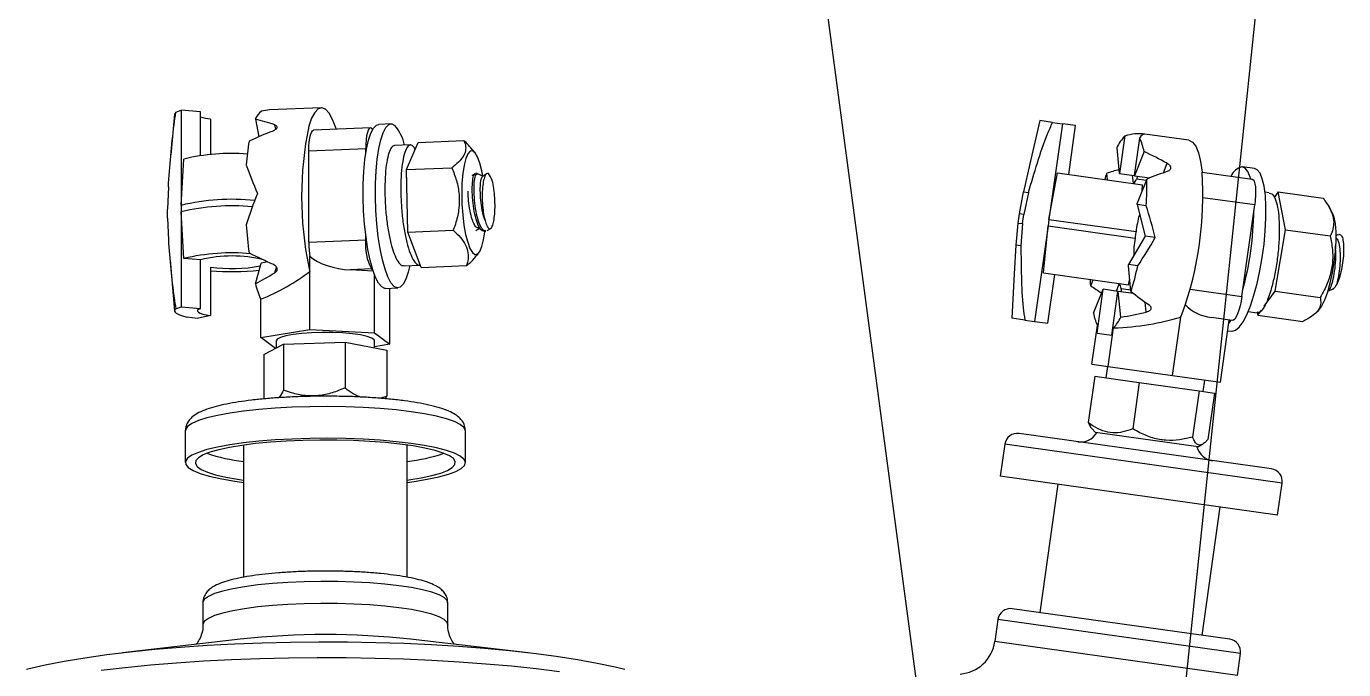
# Model space of a CAD drawing. Header units: millimetres. Extents: x 0 to 6631, y 0 to 4689.
# Drawn here: x 1333.3 to 1541.9, y 3844.4 to 3946.2 of the extents above; entities that cross this region are included whole.
import ezdxf

# ---------------------------------------------------------------- set-up
doc = ezdxf.new("R2010")
doc.units = ezdxf.units.MM
doc.header["$LTSCALE"] = 13
doc.layers.add('几何体', color=7, linetype='Continuous')
doc.layers.add('注释', color=2, linetype='Continuous')
doc.styles.get("Standard").update_dxf_attribs({"font": 'gbenor.shx', "bigfont": 'gbcbig.shx'})
doc.dimstyles.new('SLDDIMSTYLE2', dxfattribs={"dimtxt": 0.18, "dimasz": 40.8, "dimexe": 0, "dimexo": 0.0625, "dimgap": 0, "dimtad": 0, "dimtih": 1, "dimtoh": 1, "dimdec": 0, "dimrnd": 1e-09, "dimzin": 0, "dimdsep": 46, "dimtxsty": 'Standard', "dimsah": 1, "dimcen": 0.09, "dimadec": 0, "dimazin": 0, "dimtfac": 40.8, "dimtdec": 0, "dimtofl": 0, "dimtmove": 0, "dimatfit": 3, "dimfxl": 1, "dimfrac": 2, "dimtolj": 1, "dimtzin": 0, "dimarcsym": 0})

msp = doc.modelspace()

# ---------------------------------------------------------------- linework, layer by layer
at = {"layer": '几何体'}
for p, q in [((1379.99, 3933.34), (1371.78, 3933)), ((1356.79, 3932.33), (1356.21, 3925.87)), ((1356.97, 3932.63), (1357.8, 3932.94)), ((1357.8, 3932.94), (1357.8, 3917.9)), ((1360.9, 3932.7), (1357.8, 3932.94)), ((1360.9, 3925.8), (1360.9, 3932.7)), ((1362.46, 3931.56), (1362.46, 3925.95)), ((1369.57, 3931.54), (1370.12, 3928.75)), ((1493.75, 3931.32), (1492.16, 3924.48)), ((1495.78, 3931.03), (1493.75, 3931.32)), ((1372.79, 3929.94), (1372.65, 3930.66)), ((1387.79, 3930.16), (1378.79, 3929.79)), ((1387.95, 3930.1), (1388.16, 3929.95)), ((1391.05, 3930.8), (1389.11, 3930.72)), ((1497.34, 3930.81), (1495.21, 3915.68)), ((1495.78, 3931.03), (1497.34, 3930.81)), ((1499.42, 3930.52), (1497.34, 3930.81)), ((1498.33, 3922.79), (1499.42, 3930.52)), ((1517.36, 3928.2), (1510.4, 3929.18)), ((1394.1, 3927.46), (1391.57, 3927.35)), ((1393.49, 3923.55), (1395.36, 3927.87)), ((1395.36, 3927.87), (1402.55, 3928.17)), ((1404.35, 3926.21), (1403.69, 3927)), ((1505.93, 3927.01), (1506.33, 3922.93)), ((1507.22, 3928.88), (1506.38, 3922.93)), ((1509.54, 3928.55), (1508.7, 3922.6)), ((1357.8, 3917.9), (1358.26, 3925.23)), ((1387.03, 3926.84), (1378.03, 3926.47)), ((1378.03, 3912.06), (1378.03, 3926.47)), ((1387.03, 3925.94), (1387.03, 3926.84)), ((1510.26, 3926.4), (1508.75, 3922.59)), ((1393.49, 3923.55), (1400.68, 3923.84)), ((1393.71, 3913.65), (1393.49, 3923.55)), ((1404.68, 3922.93), (1404.4, 3922.92)), ((1492.19, 3924.47), (1491.17, 3920.02)), ((1495.21, 3915.68), (1496.56, 3923.04)), ((1496.56, 3923.04), (1510.02, 3921.15)), ((1504.31, 3922.96), (1504.41, 3921.94)), ((1506.38, 3922.93), (1506.33, 3922.93)), ((1506.38, 3922.93), (1508.7, 3922.6)), ((1513.32, 3923.05), (1513.92, 3924.55)), ((1519.44, 3923.17), (1527.36, 3922.06)), ((1527.75, 3923.71), (1525.83, 3923.98)), ((1355.79, 3920.81), (1355.66, 3917.29)), ((1393.52, 3922.21), (1393.47, 3922.23)), ((1508.57, 3921.39), (1508.45, 3922.64)), ((1508.52, 3921.36), (1508.57, 3921.39)), ((1508.75, 3922.59), (1508.7, 3922.6)), ((1508.75, 3922.59), (1511.18, 3922.25)), ((1510.6, 3921.83), (1509.07, 3922.04)), ((1510.7, 3922.06), (1509.18, 3918.25)), ((1509.95, 3920.17), (1510.02, 3921.15)), ((1490.55, 3916.55), (1491.17, 3920.02)), ((1491.17, 3920.02), (1491.94, 3919.92)), ((1491.94, 3919.92), (1491.21, 3916.46)), ((1527.77, 3917.97), (1519.59, 3919.11)), ((1530.09, 3919.88), (1529.4, 3919.98)), ((1531.49, 3920.04), (1530.85, 3919.16)), ((1532.63, 3914.04), (1531.49, 3920.04)), ((1531.49, 3920.04), (1538.59, 3919.04)), ((1355.66, 3915.84), (1355.66, 3917.29)), ((1357.8, 3917.9), (1357.8, 3916.87)), ((1358.26, 3909.47), (1357.8, 3916.87)), ((1357.8, 3916.87), (1357.8, 3901.82)), ((1490.35, 3915.1), (1490.55, 3916.55)), ((1491.21, 3916.46), (1490.55, 3916.55)), ((1509.15, 3918.04), (1509.18, 3918.25)), ((1509.15, 3918.04), (1510.41, 3913.02)), ((1510.6, 3917.84), (1509.15, 3918.04)), ((1525.73, 3903.48), (1527.77, 3917.97)), ((1540.03, 3916.75), (1539.56, 3917.6)), ((1355.66, 3915.84), (1355.79, 3912.42)), ((1489.99, 3911.59), (1490.35, 3915.1)), ((1490.35, 3915.1), (1491, 3915.01)), ((1491, 3915.01), (1490.76, 3911.48)), ((1491, 3915.01), (1491.21, 3916.46)), ((1495.07, 3914.65), (1492.94, 3899.52)), ((1494.33, 3907.2), (1495.07, 3914.65)), ((1495.21, 3915.68), (1495.07, 3914.65)), ((1495.07, 3914.65), (1508.84, 3912.71)), ((1495.21, 3915.68), (1508.99, 3913.75)), ((1378.03, 3912.06), (1387.03, 3912.44)), ((1387.03, 3912.44), (1387.03, 3913.33)), ((1393.71, 3913.65), (1400.9, 3913.95)), ((1395.8, 3908.08), (1393.71, 3913.65)), ((1405.75, 3913.81), (1406.03, 3913.83)), ((1510.41, 3913.02), (1507.82, 3908.54)), ((1512.03, 3912.79), (1510.41, 3913.02)), ((1531.02, 3904.29), (1532.63, 3914.04)), ((1532.63, 3914.04), (1539.74, 3913.05)), ((1540.99, 3913.26), (1540.6, 3913.08)), ((1541.27, 3913.3), (1540.98, 3913.17)), ((1404.67, 3910.01), (1405, 3910.49)), ((1489.74, 3907.03), (1489.99, 3911.59)), ((1490.76, 3911.48), (1489.99, 3911.59)), ((1356.06, 3909.23), (1356.79, 3901.16)), ((1360.9, 3909.26), (1358.26, 3909.47)), ((1360.9, 3901.58), (1360.9, 3909.26)), ((1369.57, 3905.47), (1370.49, 3908.72)), ((1371.55, 3908.97), (1370.49, 3908.72)), ((1378.17, 3907.43), (1378.17, 3909.83)), ((1393.1, 3908.33), (1395.63, 3908.43)), ((1395.8, 3908.08), (1403, 3908.37)), ((1507.79, 3908.33), (1507.82, 3908.54)), ((1508.19, 3904.25), (1507.79, 3908.33)), ((1509.27, 3908.33), (1507.82, 3908.54)), ((1362.46, 3908.12), (1362.46, 3900.44)), ((1372.65, 3907.21), (1372.9, 3908.1)), ((1378.17, 3898.23), (1378.17, 3907.43)), ((1387.95, 3907.82), (1384.63, 3907.68)), ((1388.22, 3907.5), (1384.63, 3907.68)), ((1387.95, 3907.82), (1388.16, 3907.67)), ((1388.41, 3897.7), (1388.41, 3906.96)), ((1489.71, 3907.03), (1489.35, 3900.02)), ((1494.33, 3907.2), (1507.79, 3905.31)), ((1495.02, 3899.23), (1496.11, 3906.95)), ((1501.81, 3905.15), (1502.19, 3906.1)), ((1507.79, 3905.31), (1507.99, 3906.27)), ((1390.18, 3904.74), (1392.13, 3904.82)), ((1390.88, 3895.9), (1390.88, 3904.77)), ((1502.24, 3900.8), (1503.76, 3904.61)), ((1502.83, 3897.67), (1503.81, 3904.61)), ((1503.76, 3904.61), (1503.81, 3904.61)), ((1506.12, 3904.28), (1503.81, 3904.61)), ((1505.15, 3897.35), (1506.12, 3904.28)), ((1505.87, 3904.32), (1506.33, 3905.48)), ((1506.12, 3904.28), (1506.17, 3904.27)), ((1506.58, 3900.19), (1506.17, 3904.27)), ((1508.61, 3903.93), (1506.17, 3904.27)), ((1506.33, 3905.48), (1506.3, 3905.52)), ((1506.64, 3904.71), (1508.17, 3904.5)), ((1517.55, 3904.63), (1525.73, 3903.48)), ((1529.29, 3901.91), (1531.02, 3904.29)), ((1531.02, 3904.29), (1538.13, 3903.29)), ((1370.41, 3896.96), (1370.41, 3903.03)), ((1510.6, 3900.97), (1510.45, 3902.57)), ((1356.97, 3901.51), (1357.8, 3901.82)), ((1357.8, 3901.82), (1360.9, 3901.58)), ((1360.33, 3899.98), (1358.76, 3900.2)), ((1362.46, 3900.44), (1360.33, 3899.98)), ((1491.38, 3899.74), (1489.35, 3900.02)), ((1514.76, 3890.95), (1516.06, 3900.2)), ((1524.21, 3899.65), (1520.93, 3900.12)), ((1526.75, 3901.09), (1528.17, 3900.89)), ((1528.19, 3900.97), (1528.27, 3900.53)), ((1528.27, 3900.53), (1528.83, 3901.3)), ((1528.27, 3900.53), (1535.38, 3899.53)), ((1537.46, 3900.88), (1537.85, 3901.27)), ((1370.41, 3896.96), (1378.17, 3898.23)), ((1378.17, 3898.23), (1388.41, 3897.7)), ((1491.38, 3899.74), (1492.94, 3899.52)), ((1492.94, 3899.52), (1495.02, 3899.23)), ((1502.01, 3892.74), (1502.87, 3898.85)), ((1504.58, 3892.38), (1505.44, 3898.49)), ((1522.35, 3889.88), (1523.74, 3899.72)), ((1523.5, 3898.05), (1524.13, 3897.96)), ((1523.66, 3899.19), (1523.99, 3899.69)), ((1372.76, 3895.24), (1370.41, 3896.96)), ((1370.93, 3894.27), (1374.03, 3895.91)), ((1372.87, 3896.43), (1372.87, 3895.3)), ((1374.03, 3895.91), (1383.76, 3896.26)), ((1374.03, 3895.91), (1374.03, 3888.63)), ((1383.76, 3896.26), (1383.76, 3888.98)), ((1383.76, 3896.26), (1390.37, 3894.98)), ((1388.41, 3897.7), (1390.88, 3895.9)), ((1388.43, 3895.35), (1388.43, 3896.43)), ((1390.88, 3895.9), (1388.43, 3895.5)), ((1502.83, 3897.67), (1505.15, 3897.35)), ((1370.93, 3894.27), (1370.93, 3887.25)), ((1390.37, 3894.98), (1390.37, 3887.69)), ((1502.01, 3892.74), (1504.58, 3892.38)), ((1504.48, 3892.39), (1504.22, 3890.58)), ((1504.58, 3892.38), (1514.76, 3890.95)), ((1502.46, 3890.83), (1501.43, 3883.51)), ((1502.46, 3890.83), (1509.5, 3889.84)), ((1509.5, 3889.84), (1508.47, 3882.52)), ((1509.5, 3889.84), (1518.97, 3888.51)), ((1514.76, 3890.95), (1522.35, 3889.88)), ((1519.63, 3888.42), (1519.89, 3890.23)), ((1390.12, 3887.27), (1390.37, 3887.69)), ((1518.97, 3888.51), (1517.94, 3881.19)), ((1518.97, 3888.51), (1521.39, 3888.17)), ((1521.39, 3888.17), (1520.36, 3880.85)), ((1358.48, 3882.18), (1358.48, 3877.16)), ((1402.82, 3877.16), (1402.82, 3882.18)), ((1530.42, 3876.16), (1490.47, 3881.77)), ((1501.99, 3882.56), (1502.57, 3881.93)), ((1518.83, 3879.64), (1502.57, 3881.93)), ((1367.68, 3879.94), (1367.68, 3859.02)), ((1393.62, 3859.02), (1393.62, 3879.94)), ((1488.21, 3880.07), (1487.5, 3875.03)), ((1532.12, 3873.9), (1488.21, 3880.07)), ((1518.83, 3879.64), (1519.56, 3880.09)), ((1531.41, 3868.86), (1487.5, 3875.03)), ((1496.62, 3873.75), (1493.76, 3853.42)), ((1531.41, 3868.86), (1532.12, 3873.9)), ((1519.44, 3849.81), (1522.3, 3870.14)), ((1361.27, 3854.98), (1361.27, 3851.5)), ((1400.03, 3851.5), (1400.03, 3854.98)), ((1523.82, 3849.19), (1489.38, 3854.03)), ((1487.13, 3852.33), (1486.64, 3848.83)), ((1525.52, 3846.94), (1487.13, 3852.33)), ((1367.18, 3849.21), (1348.55, 3847.03)), ((1412.75, 3847.03), (1394.12, 3849.21)), ((1525.03, 3843.44), (1486.64, 3848.83)), ((1525.03, 3843.44), (1525.52, 3846.94))]:
    msp.add_line(p, q, dxfattribs=at)
at = {"layer": '几何体', "flags": 128}
for points in [[(1382.41, 3929.94), (1382.33, 3930.17), (1381.79, 3931.51), (1381.23, 3932.5), (1380.65, 3933.11), (1380.07, 3933.34), (1379.5, 3933.18), (1378.97, 3932.62), (1378.47, 3931.69), (1378.03, 3930.41)], [(1356.97, 3932.63), (1356.83, 3932.45), (1356.79, 3932.33)], [(1378.03, 3926.47), (1378.04, 3927.22), (1378.1, 3927.93), (1378.18, 3928.54), (1378.3, 3929.06), (1378.44, 3929.44), (1378.6, 3929.69), (1378.77, 3929.79), (1378.79, 3929.79)], [(1390.18, 3904.74), (1390.07, 3904.74), (1389.58, 3904.98), (1389.08, 3905.56), (1388.6, 3906.48), (1388.15, 3907.7), (1387.74, 3909.2), (1387.38, 3910.93), (1387.09, 3912.84), (1386.86, 3914.89), (1386.71, 3917.01), (1386.64, 3919.16), (1386.65, 3921.26), (1386.75, 3923.27), (1386.92, 3925.13), (1387.16, 3926.79), (1387.48, 3928.19), (1387.85, 3929.32), (1388.27, 3930.13), (1388.73, 3930.59), (1389.11, 3930.72)], [(1387.95, 3930.1), (1387.77, 3930.16), (1387.6, 3930.06), (1387.44, 3929.82), (1387.3, 3929.43), (1387.18, 3928.92), (1387.1, 3928.3), (1387.04, 3927.6), (1387.03, 3926.84)], [(1394, 3908.36), (1393.76, 3907.34), (1393.39, 3906.22), (1392.96, 3905.41), (1392.5, 3904.94), (1392.02, 3904.82), (1391.52, 3905.06), (1391.03, 3905.64), (1390.55, 3906.56), (1390.1, 3907.78), (1389.69, 3909.28), (1389.33, 3911.01), (1389.03, 3912.92), (1388.81, 3914.97), (1388.66, 3917.09), (1388.59, 3919.24), (1388.6, 3921.34), (1388.69, 3923.35), (1388.86, 3925.21), (1389.11, 3926.87), (1389.42, 3928.28), (1389.8, 3929.4), (1390.22, 3930.21), (1390.68, 3930.67), (1391.17, 3930.79), (1391.66, 3930.56), (1391.66, 3930.56)], [(1517.36, 3928.2), (1517.94, 3927.92), (1518.45, 3927.26), (1518.87, 3926.23), (1519.21, 3924.85), (1519.44, 3923.17)], [(1405.58, 3922.56), (1405.42, 3923.36), (1405.1, 3924.6), (1404.74, 3925.56), (1404.35, 3926.21), (1403.96, 3926.51), (1403.57, 3926.46), (1403.2, 3926.05), (1402.88, 3925.3), (1402.61, 3924.25), (1402.41, 3922.93), (1402.28, 3921.42), (1402.24, 3919.78), (1402.28, 3918.06), (1402.4, 3916.37), (1402.59, 3914.75), (1402.86, 3913.29), (1403.18, 3912.06), (1403.54, 3911.09), (1403.93, 3910.45), (1404.33, 3910.14), (1404.72, 3910.2), (1405.08, 3910.61), (1405.4, 3911.36), (1405.67, 3912.41), (1405.87, 3913.72), (1405.88, 3913.82)], [(1524.13, 3897.96), (1524.21, 3897.96), (1524.75, 3898.11), (1525.33, 3898.61), (1525.93, 3899.44), (1526.52, 3900.58), (1527.1, 3902.01), (1527.65, 3903.67), (1528.15, 3905.53), (1528.6, 3907.54), (1528.96, 3909.63), (1529.25, 3911.76), (1529.45, 3913.86), (1529.55, 3915.88), (1529.55, 3917.76), (1529.46, 3919.45), (1529.26, 3920.91), (1528.98, 3922.1), (1528.62, 3922.97), (1528.18, 3923.52), (1527.75, 3923.71)], [(1527.14, 3922.09), (1527.06, 3922.37), (1526.7, 3923.24), (1526.26, 3923.79), (1525.76, 3923.99)], [(1527.36, 3922.06), (1527.54, 3921.96), (1527.69, 3921.71), (1527.8, 3921.32), (1527.88, 3920.81), (1527.91, 3920.19), (1527.91, 3919.49), (1527.86, 3918.74), (1527.77, 3917.97)], [(1540.03, 3916.75), (1540.3, 3916.03), (1540.5, 3914.99), (1540.6, 3913.7), (1540.61, 3912.2), (1540.51, 3910.57), (1540.32, 3908.88), (1540.04, 3907.19), (1539.69, 3905.59), (1539.28, 3904.14), (1538.83, 3902.91), (1538.35, 3901.94), (1537.87, 3901.29), (1537.85, 3901.27)], [(1371.19, 3909.14), (1371.38, 3908.97), (1371.39, 3908.93)], [(1501.81, 3905.15), (1501.8, 3905.64), (1501.8, 3906.15), (1501.8, 3906.15)], [(1525.73, 3903.48), (1525.61, 3902.71), (1525.45, 3901.97), (1525.26, 3901.3), (1525.06, 3900.72), (1524.84, 3900.25), (1524.62, 3899.9), (1524.41, 3899.7), (1524.21, 3899.65)], [(1356.97, 3901.51), (1356.83, 3901.33), (1356.79, 3901.16), (1356.86, 3900.99), (1357.03, 3900.82), (1357.32, 3900.65), (1357.7, 3900.49), (1358.19, 3900.34), (1358.76, 3900.2)], [(1360.9, 3901.58), (1360.59, 3901.43), (1360.43, 3901.28), (1360.42, 3901.12), (1360.56, 3900.96), (1360.84, 3900.82), (1361.26, 3900.68), (1361.8, 3900.55), (1362.46, 3900.44)], [(1388.43, 3896.43), (1388.37, 3896.59), (1387.99, 3896.88), (1387.27, 3897.14), (1386.23, 3897.37), (1384.94, 3897.56), (1383.44, 3897.69), (1381.81, 3897.76), (1380.13, 3897.78), (1378.48, 3897.73), (1376.92, 3897.61), (1375.54, 3897.45), (1374.4, 3897.23), (1373.55, 3896.98), (1373.03, 3896.7), (1372.87, 3896.43)], [(1402.82, 3882.18), (1402.82, 3882.24), (1402.59, 3882.73), (1402.01, 3883.21), (1401.08, 3883.68), (1399.81, 3884.12), (1398.22, 3884.53), (1396.35, 3884.9), (1394.22, 3885.23), (1391.87, 3885.5), (1389.33, 3885.73), (1386.65, 3885.89), (1383.87, 3885.99), (1381.04, 3886.03), (1378.2, 3886.01), (1375.41, 3885.92), (1372.7, 3885.78), (1370.11, 3885.57), (1367.71, 3885.31), (1365.51, 3885), (1363.56, 3884.64), (1361.9, 3884.24), (1360.54, 3883.81), (1359.51, 3883.35), (1358.83, 3882.87), (1358.51, 3882.38), (1358.48, 3882.18)], [(1393.62, 3874.04), (1394.72, 3874.19), (1396.79, 3874.53), (1398.6, 3874.91), (1400.12, 3875.32), (1401.31, 3875.77), (1402.17, 3876.24), (1402.67, 3876.73), (1402.82, 3877.22), (1402.59, 3877.71), (1402.01, 3878.19), (1401.08, 3878.66), (1399.81, 3879.1), (1398.22, 3879.51), (1396.35, 3879.88), (1394.22, 3880.21), (1391.87, 3880.48), (1389.33, 3880.71), (1386.65, 3880.87), (1383.87, 3880.97), (1381.04, 3881.01), (1378.2, 3880.99), (1375.41, 3880.9), (1372.7, 3880.76), (1370.11, 3880.55), (1367.71, 3880.29), (1365.51, 3879.98), (1363.56, 3879.62), (1361.9, 3879.22), (1360.54, 3878.79), (1359.51, 3878.33), (1358.83, 3877.85), (1358.51, 3877.36), (1358.55, 3876.86), (1358.95, 3876.37), (1359.71, 3875.9), (1360.81, 3875.44), (1362.24, 3875.02), (1363.97, 3874.63), (1365.98, 3874.28), (1367.68, 3874.04)], [(1393.62, 3874.39), (1393.88, 3874.43), (1395.83, 3874.75), (1397.51, 3875.11), (1398.91, 3875.51), (1400, 3875.94), (1400.75, 3876.39), (1401.16, 3876.85), (1401.22, 3877.32), (1400.92, 3877.79), (1400.28, 3878.24), (1399.31, 3878.68), (1398.01, 3879.09), (1396.42, 3879.46), (1394.56, 3879.8), (1392.46, 3880.09), (1390.15, 3880.34), (1387.69, 3880.52), (1385.1, 3880.65), (1382.44, 3880.73), (1379.75, 3880.74), (1377.07, 3880.69), (1374.46, 3880.57), (1371.95, 3880.4), (1369.59, 3880.18), (1367.41, 3879.9), (1365.47, 3879.58), (1363.78, 3879.21), (1362.38, 3878.82), (1361.3, 3878.39), (1360.55, 3877.94), (1360.14, 3877.48), (1360.08, 3877.01), (1360.37, 3876.54), (1361.01, 3876.09), (1361.99, 3875.65), (1363.28, 3875.24), (1364.88, 3874.87), (1366.74, 3874.53), (1367.68, 3874.39)], [(1400.03, 3854.98), (1399.92, 3855.34), (1399.46, 3855.79), (1398.65, 3856.23), (1397.51, 3856.64), (1396.05, 3857.03), (1394.3, 3857.37), (1392.3, 3857.67), (1390.08, 3857.92), (1387.69, 3858.12), (1385.17, 3858.25), (1382.56, 3858.33), (1379.91, 3858.34), (1377.28, 3858.3), (1374.71, 3858.19), (1372.26, 3858.02), (1369.96, 3857.79), (1367.85, 3857.51), (1365.99, 3857.18), (1364.4, 3856.82), (1363.11, 3856.42), (1362.15, 3855.99), (1361.54, 3855.54), (1361.27, 3855.08), (1361.27, 3854.98)], [(1400.03, 3851.5), (1399.92, 3851.86), (1399.46, 3852.31), (1398.65, 3852.75), (1397.51, 3853.16), (1396.05, 3853.55), (1394.3, 3853.89), (1392.3, 3854.19), (1390.08, 3854.44), (1387.69, 3854.64), (1385.17, 3854.78), (1382.56, 3854.85), (1379.91, 3854.87), (1377.28, 3854.82), (1374.71, 3854.71), (1372.26, 3854.54), (1369.96, 3854.31), (1367.85, 3854.03), (1365.99, 3853.71), (1364.4, 3853.34), (1363.11, 3852.94), (1362.15, 3852.51), (1361.54, 3852.06), (1361.27, 3851.61), (1361.27, 3851.5)], [(1428.04, 3844.4), (1426.55, 3844.76), (1423.7, 3845.37), (1420.58, 3845.93), (1417.21, 3846.46), (1413.62, 3846.93), (1409.82, 3847.36), (1405.85, 3847.73), (1401.72, 3848.04), (1397.45, 3848.3), (1393.09, 3848.5), (1388.65, 3848.64), (1384.16, 3848.72), (1379.64, 3848.73), (1375.14, 3848.69), (1370.67, 3848.58), (1366.26, 3848.42), (1361.93, 3848.19), (1357.73, 3847.91), (1353.66, 3847.57), (1349.76, 3847.17), (1346.05, 3846.73), (1342.56, 3846.23), (1339.3, 3845.69), (1336.29, 3845.1), (1333.56, 3844.48), (1333.31, 3844.42)], [(1417.74, 3844.03), (1414.03, 3844.5), (1410.13, 3844.92), (1406.06, 3845.28), (1401.84, 3845.59), (1397.49, 3845.85), (1393.04, 3846.04), (1388.52, 3846.17), (1383.96, 3846.25), (1379.37, 3846.26), (1374.8, 3846.22), (1370.25, 3846.11), (1365.77, 3845.94), (1361.38, 3845.71), (1357.1, 3845.43), (1352.95, 3845.09), (1348.97, 3844.69), (1345.18, 3844.24)]]:
    msp.add_lwpolyline(points, dxfattribs=at)
at = {"layer": '几何体'}
for centre, radius, start, end in [((1363.3, 3938.99), 7.47, 251.2209, 263.5013), ((1372.29, 3930.49), 2.92, 126.9644, 159.0887), ((1432.15, 3919.27), 55.26, 168.3672, 191.6328), ((1385.89, 3925.75), 7.5, 12.8196, 39.7755), ((1406.27, 3921.47), 38.26, 170.0661, 175.7812), ((1512.7, 3923.7), 7.54, 136.6303, 153.9486), ((1502.84, 3925.09), 7.54, 10.0514, 27.3697), ((1365.8, 3893.78), 32.34, 85.6024, 103.4933), ((1402.98, 3920.36), 4.34, 2.883, 36.3091), ((1544.17, 3910.49), 41.76, 162.6276, 164.004), ((1465.12, 3919.38), 54.45, 340.0083, 3.9917), ((1526.28, 3921.65), 2.39, 102.6039, 158.5047), ((1462.11, 3921.03), 48.6, 356.2328, 1.2104), ((1365.95, 3883.59), 35.26, 84.2885, 103.3631), ((1365.9, 3882.81), 35.01, 84.7913, 103.3853), ((1478.55, 3917.5), 49.09, 344.5056, 359.4944), ((1430.67, 3919.15), 62.71, 183.946, 188.0544), ((1395.07, 3911.65), 8.08, 174.4211, 208.2837), ((1365.88, 3877.57), 32.8, 84.8097, 103.4459), ((1394.9, 3912.05), 16.87, 179.9518, 187.5581), ((1365.92, 3889.22), 20.66, 76.1106, 104.0644), ((1365.84, 3932.8), 24.91, 262.2009, 280.4925), ((1461.77, 3918.63), 48.6, 342.7896, 347.7672), ((1365.89, 3952.27), 44.86, 265.6108, 275.4796), ((1415.56, 3915.65), 38.28, 191.3427, 192.4087), ((1386.41, 3909.95), 17.43, 194.8972, 203.385), ((1510.31, 3902.3), 8.2, 190.5127, 204.8748), ((1499.24, 3903.85), 8.2, 319.1252, 333.4873), ((1494.45, 3909.45), 23.5, 336.8243, 338.3324), ((1490.19, 3879.8), 2, 82, 172), ((1500.19, 3883.43), 2.99, 262, 329.311), ((1521.53, 3880.43), 2.99, 194.689, 262), ((1370.96, 3905.42), 28.27, 251.2901, 263.3412), ((1390.34, 3905.4), 28.25, 276.6548, 288.714), ((1530.15, 3874.18), 2, 352, 82), ((1489.11, 3852.05), 2, 82, 172), ((1380.65, 3725.5), 124.44, 83.7855, 96.2145), ((1480.71, 3849.67), 5.99, 274, 352), ((1523.54, 3847.21), 2, 352, 82)]:
    msp.add_arc(centre, radius, start, end, dxfattribs=at)
for centre, major_axis, ratio, start_param, end_param in [((1376.51, 3917.18), (22.92, -11.94), 0.42389, 1.953713, 2.08871), ((1373.6, 3917.06), (-2.55, 15.86), 0.621954, 6.20953, 6.334912), ((1376.51, 3917.18), (28.26, 11.31), 0.43145, 1.545007, 1.680005), ((1508.17, 3913.33), (2.23, 15.84), 0.647644, 0, 0.304693), ((1508.17, 3913.33), (2.23, 15.84), 0.160603, 0, 0.304693), ((1511.06, 3912.93), (26.46, -15.81), 0.373634, 1.684693, 1.819691), ((1373.6, 3917.06), (-7.17, 15.69), 0.133962, 1.032234, 1.336926), ((1511.06, 3912.93), (29.79, 7.91), 0.373634, 1.632459, 1.699135), ((1511.06, 3912.93), (24.59, 10.94), 0.317882, 1.309719, 1.444716), ((1508.25, 3922.66), (0.2, 1.4), 0.68582, 3.682012, 4.351022), ((1373.6, 3917.06), (6.21, 16.17), 0.256235, 1.501851, 1.806544), ((1508.17, 3913.33), (-4.5, 16.73), 0.207779, 4.624175, 4.928868), ((1508.17, 3913.33), (8.94, 14.84), 0.207779, 4.49591, 4.800603), ((1376.51, 3917.18), (28.43, -12.35), 0.307083, 4.564885, 4.699883), ((1384.63, 3911.62), (7.66, -0.54), 0.511973, 3.747711, 4.748353), ((1376.51, 3917.18), (23.19, 16.05), 0.224063, 4.257979, 4.392976), ((1362.65, 3916.61), (22.85, 6.68), 0.646612, 4.865956, 5.256574), ((1511.06, 3912.93), (26.46, -15.81), 0.373634, 4.58405, 4.650726), ((1505.67, 3904.34), (0.2, 1.4), 0.68582, 5.073756, 5.742766), ((1511.06, 3912.93), (20.62, -17.3), 0.317882, 4.838469, 4.973467), ((1521.49, 3904.08), (5.69, -0.8), 0.696191, 3.84611, 4.712389), ((1497.37, 3914.85), (30.48, -4.28), 0.519905, 5.0527, 5.443317), ((1511.06, 3912.93), (29.79, 7.91), 0.373634, 4.463495, 4.598492)]:
    msp.add_ellipse(centre, major_axis=major_axis, ratio=ratio, start_param=start_param, end_param=end_param, dxfattribs=at)
for points, knots in [([(1355.79, 3920.81), (1355.92, 3922.45), (1356.18, 3925.74), (1356.55, 3929.69), (1356.88, 3931.97), (1356.97, 3932.63)], [0, 0, 0, 0, 0.415167, 0.831259, 1, 1, 1, 1]), ([(1372.65, 3930.66), (1372.72, 3930.62), (1372.88, 3930.56), (1372.99, 3930.4), (1373, 3930.21), (1372.89, 3930.01), (1372.68, 3929.81), (1372.48, 3929.72), (1372.37, 3929.67)], [0, 0, 0, 0, 0.163826, 0.327654, 0.491393, 0.654851, 0.818278, 1, 1, 1, 1]), ([(1491.94, 3919.92), (1492.41, 3921.48), (1493.35, 3924.62), (1494.59, 3928.36), (1495.51, 3930.43), (1495.78, 3931.03)], [0, 0, 0, 0, 0.4151672, 0.8312595, 1, 1, 1, 1]), ([(1391.57, 3927.34), (1391.41, 3927.28), (1391.09, 3927.17), (1390.68, 3926.24), (1390.34, 3924.78), (1390.12, 3922.86), (1390.05, 3920.62), (1390.11, 3918.19), (1390.32, 3915.73), (1390.66, 3913.42), (1391.12, 3911.4), (1391.67, 3909.79), (1392.28, 3908.75), (1392.77, 3908.28), (1393.03, 3908.37), (1393.09, 3908.39)], [0, 0, 0, 0, 0.07672, 0.159291, 0.240507, 0.321724, 0.404295, 0.485511, 0.566728, 0.649299, 0.730515, 0.811731, 0.894303, 0.975519, 1, 1, 1, 1]), ([(1394.85, 3926.7), (1394.78, 3926.86), (1394.54, 3927.35), (1394.12, 3927.54), (1393.63, 3927.27), (1393.21, 3926.35), (1392.87, 3924.89), (1392.65, 3922.97), (1392.57, 3920.72), (1392.64, 3918.29), (1392.84, 3915.84), (1393.19, 3913.52), (1393.65, 3911.5), (1394.2, 3909.89), (1394.81, 3908.85), (1395.3, 3908.38), (1395.56, 3908.47), (1395.62, 3908.49)], [0, 0, 0, 0, 0.0338, 0.106076, 0.178352, 0.251834, 0.324111, 0.396387, 0.469869, 0.542145, 0.614421, 0.687903, 0.760179, 0.832456, 0.905938, 0.978214, 1, 1, 1, 1]), ([(1402.55, 3928.17), (1402.63, 3927.98), (1402.84, 3927.53), (1402.92, 3926.74), (1402.64, 3925.83), (1401.95, 3924.93), (1401.24, 3924.28), (1400.78, 3923.92), (1400.68, 3923.84)], [0, 0, 0, 0, 0.136827, 0.342729, 0.555197, 0.747424, 0.944661, 1, 1, 1, 1]), ([(1403.66, 3926.98), (1403.54, 3927.15), (1403.23, 3927.56), (1402.8, 3927.94), (1402.55, 3928.17)], [0, 0, 0, 0, 0.405456, 1, 1, 1, 1]), ([(1400.68, 3923.84), (1400.94, 3923.17), (1401.48, 3921.82), (1401.88, 3919.66), (1401.85, 3917.42), (1401.45, 3915.51), (1401.05, 3914.37), (1400.9, 3913.95)], [0, 0, 0, 0, 0.213245, 0.431498, 0.645486, 0.868042, 1, 1, 1, 1]), ([(1404.32, 3922.89), (1404.2, 3922.81), (1404.05, 3922.71), (1403.9, 3922.6), (1403.87, 3922.59)], [0, 0, 0, 0, 0.829983, 1, 1, 1, 1]), ([(1405.71, 3913.9), (1405.64, 3913.88), (1405.39, 3913.82), (1404.96, 3914.44), (1404.49, 3915.66), (1404.13, 3917.33), (1403.93, 3919.15), (1403.89, 3920.87), (1404, 3922.15), (1404.18, 3922.83), (1404.3, 3922.82), (1404.33, 3922.82)], [0, 0, 0, 0, 0.0507334, 0.1810135, 0.3105679, 0.4412486, 0.5710464, 0.7008442, 0.8315249, 0.9610793, 1, 1, 1, 1]), ([(1406.02, 3913.91), (1405.94, 3913.89), (1405.69, 3913.82), (1405.24, 3914.45), (1404.77, 3915.67), (1404.41, 3917.35), (1404.21, 3919.17), (1404.17, 3920.88), (1404.28, 3922.17), (1404.48, 3922.88), (1404.63, 3922.85), (1404.68, 3922.84)], [0, 0, 0, 0, 0.05704, 0.182234, 0.306731, 0.43231, 0.55704, 0.681771, 0.80735, 0.931846, 1, 1, 1, 1]), ([(1405.57, 3922.5), (1405.45, 3922.56), (1405.17, 3922.7), (1404.9, 3922.83), (1404.75, 3922.91)], [0, 0, 0, 0, 0.459633, 1, 1, 1, 1]), ([(1406.47, 3922.93), (1406.36, 3922.94), (1406.12, 3922.98), (1405.82, 3922.38), (1405.59, 3921.38), (1405.48, 3920.06), (1405.48, 3918.6), (1405.59, 3917.16), (1405.76, 3916.13), (1405.89, 3915.66), (1405.93, 3915.52)], [0, 0, 0, 0, 0.138629, 0.277262, 0.415489, 0.550448, 0.684398, 0.815699, 0.945367, 1, 1, 1, 1]), ([(1406.27, 3922.97), (1406.15, 3922.89), (1405.9, 3922.72), (1405.65, 3922.55), (1405.52, 3922.46)], [0, 0, 0, 0, 0.500007, 1, 1, 1, 1]), ([(1513.92, 3924.55), (1514.01, 3924.49), (1514.2, 3924.37), (1514.38, 3924.14), (1514.47, 3923.89), (1514.44, 3923.65), (1514.31, 3923.43), (1514.13, 3923.35), (1514.04, 3923.3)], [0, 0, 0, 0, 0.163826, 0.327654, 0.491393, 0.654851, 0.818278, 1, 1, 1, 1]), ([(1405.93, 3915.52), (1405.87, 3915.69), (1405.67, 3916.26), (1405.4, 3917.49), (1405.2, 3919.12), (1405.16, 3920.65), (1405.25, 3921.8), (1405.39, 3922.41), (1405.5, 3922.4), (1405.52, 3922.4)], [0, 0, 0, 0, 0.077115, 0.251886, 0.425474, 0.599061, 0.773832, 0.947093, 1, 1, 1, 1]), ([(1509.07, 3922.04), (1509.1, 3922.09), (1509.14, 3922.2), (1509.21, 3922.34), (1509.25, 3922.45), (1509.26, 3922.51), (1509.26, 3922.52), (1509.26, 3922.52)], [0, 0, 0, 0, 0.2136135, 0.4278776, 0.6264481, 0.8162507, 1, 1, 1, 1]), ([(1404.91, 3914.34), (1404.84, 3914.32), (1404.66, 3914.27), (1404.33, 3914.67), (1404.03, 3915.28), (1403.73, 3916.19), (1403.46, 3917.4), (1403.27, 3918.92), (1403.25, 3919.76), (1403.25, 3920.12)], [0, 0, 0, 0, 0.075597, 0.227452, 0.37951, 0.465845, 0.661513, 0.855855, 1, 1, 1, 1]), ([(1405.93, 3915.52), (1406.02, 3915.21), (1406.21, 3914.59), (1406.54, 3914.17), (1406.86, 3914.19), (1407.15, 3914.69), (1407.37, 3915.61), (1407.5, 3916.88), (1407.52, 3918.34), (1407.44, 3919.62), (1407.34, 3920.33), (1407.31, 3920.58)], [0, 0, 0, 0, 0.11326, 0.226515, 0.340225, 0.456377, 0.573307, 0.692355, 0.81251, 0.934453, 1, 1, 1, 1]), ([(1530.08, 3919.81), (1530.22, 3919.8), (1530.58, 3919.75), (1531.03, 3918.99), (1531.43, 3917.65), (1531.65, 3915.82), (1531.7, 3913.63), (1531.57, 3911.24), (1531.29, 3908.79), (1530.86, 3906.44), (1530.33, 3904.35), (1529.73, 3902.65), (1529.1, 3901.48), (1528.57, 3900.88), (1528.28, 3900.94), (1528.18, 3900.97)], [0, 0, 0, 0, 0.0525875, 0.1337983, 0.2163641, 0.2975749, 0.3787858, 0.4613515, 0.5425624, 0.6237732, 0.706339, 0.7875499, 0.8687607, 0.9513265, 1, 1, 1, 1]), ([(1538.59, 3919.04), (1538.8, 3918.75), (1539.33, 3918.04), (1539.97, 3916.86), (1540.32, 3915.59), (1540.26, 3914.4), (1540, 3913.58), (1539.78, 3913.14), (1539.74, 3913.05)], [0, 0, 0, 0, 0.136827, 0.342729, 0.555197, 0.747424, 0.944661, 1, 1, 1, 1]), ([(1509.54, 3916.5), (1509.45, 3916.16), (1509.27, 3915.46), (1509.06, 3914.43), (1509, 3913.85), (1508.99, 3913.75)], [0, 0, 0, 0, 0.444852, 0.9008844, 1, 1, 1, 1]), ([(1355.79, 3912.42), (1355.92, 3910.88), (1356.18, 3907.79), (1356.55, 3904.12), (1356.88, 3902.09), (1356.97, 3901.51)], [0, 0, 0, 0, 0.415167, 0.831259, 1, 1, 1, 1]), ([(1400.9, 3913.95), (1401.29, 3913.57), (1402.09, 3912.82), (1402.91, 3911.61), (1403.3, 3910.35), (1403.25, 3909.27), (1403.07, 3908.62), (1403, 3908.37)], [0, 0, 0, 0, 0.2132445, 0.4314983, 0.6454864, 0.8680422, 1, 1, 1, 1]), ([(1404.49, 3913.93), (1404.57, 3913.98), (1404.73, 3914.07), (1404.89, 3914.17), (1404.98, 3914.22)], [0, 0, 0, 0, 0.477776, 1, 1, 1, 1]), ([(1404.91, 3914.26), (1405.04, 3914.19), (1405.31, 3914.04), (1405.58, 3913.89), (1405.71, 3913.81)], [0, 0, 0, 0, 0.499999, 1, 1, 1, 1]), ([(1406.24, 3913.89), (1406.38, 3913.98), (1406.58, 3914.1), (1406.77, 3914.21), (1406.82, 3914.24)], [0, 0, 0, 0, 0.738063, 1, 1, 1, 1]), ([(1508.84, 3912.71), (1508.77, 3912.22), (1508.63, 3911.25), (1508.63, 3910.28), (1508.61, 3909.94), (1508.61, 3909.91)], [0, 0, 0, 0, 0.4737899, 0.9456489, 1, 1, 1, 1]), ([(1539.74, 3913.05), (1539.87, 3912.34), (1540.14, 3910.92), (1540.14, 3908.72), (1539.7, 3906.53), (1538.95, 3904.73), (1538.35, 3903.68), (1538.13, 3903.29)], [0, 0, 0, 0, 0.213245, 0.431498, 0.645486, 0.868042, 1, 1, 1, 1]), ([(1540.74, 3905.37), (1540.78, 3905.51), (1540.94, 3905.97), (1541.17, 3907.08), (1541.36, 3908.67), (1541.38, 3910.29), (1541.23, 3911.67), (1540.96, 3912.58), (1540.7, 3912.73), (1540.61, 3912.79)], [0, 0, 0, 0, 0.073093, 0.238749, 0.403283, 0.567817, 0.733473, 0.897697, 1, 1, 1, 1]), ([(1541.27, 3913.3), (1541.38, 3913.21), (1541.61, 3913.04), (1541.81, 3912.18), (1541.88, 3910.97), (1541.8, 3909.54), (1541.6, 3908.07), (1541.28, 3906.72), (1540.98, 3905.84), (1540.79, 3905.48), (1540.74, 3905.37)], [0, 0, 0, 0, 0.138629, 0.277262, 0.415489, 0.550448, 0.684398, 0.815699, 0.945367, 1, 1, 1, 1]), ([(1490.76, 3911.48), (1490.78, 3909.84), (1490.81, 3906.57), (1490.98, 3902.64), (1491.29, 3900.39), (1491.38, 3899.74)], [0, 0, 0, 0, 0.415167, 0.831259, 1, 1, 1, 1]), ([(1539.32, 3904.34), (1539.43, 3904.39), (1539.66, 3904.5), (1540.05, 3905.51), (1540.39, 3906.99), (1540.6, 3908.76), (1540.66, 3910.35), (1540.57, 3911.12), (1540.53, 3911.4)], [0, 0, 0, 0, 0.180079, 0.359155, 0.539787, 0.7192, 0.898612, 1, 1, 1, 1]), ([(1372.37, 3908.61), (1372.46, 3908.56), (1372.66, 3908.45), (1372.87, 3908.2), (1372.99, 3907.93), (1373, 3907.66), (1372.89, 3907.39), (1372.73, 3907.27), (1372.65, 3907.21)], [0, 0, 0, 0, 0.163826, 0.327654, 0.491393, 0.654851, 0.818278, 1, 1, 1, 1]), ([(1403, 3908.37), (1403.1, 3908.45), (1403.55, 3908.81), (1404.18, 3909.35), (1404.5, 3909.83), (1404.63, 3910.02)], [0, 0, 0, 0, 0.148125, 0.663794, 1, 1, 1, 1]), ([(1506.69, 3904.2), (1506.69, 3904.21), (1506.69, 3904.22), (1506.69, 3904.3), (1506.68, 3904.42), (1506.66, 3904.57), (1506.65, 3904.66), (1506.64, 3904.71)], [0, 0, 0, 0, 0.213614, 0.427878, 0.626448, 0.816251, 1, 1, 1, 1]), ([(1539.4, 3904.35), (1539.55, 3904.41), (1539.86, 3904.52), (1540.17, 3904.64), (1540.32, 3904.7)], [0, 0, 0, 0, 0.500005, 1, 1, 1, 1]), ([(1540.74, 3905.37), (1540.6, 3905.12), (1540.4, 3904.74), (1540.22, 3904.71), (1540.16, 3904.69)], [0, 0, 0, 0, 0.652338, 1, 1, 1, 1]), ([(1511.07, 3902.13), (1511.14, 3902.07), (1511.27, 3901.95), (1511.35, 3901.72), (1511.33, 3901.48), (1511.19, 3901.26), (1510.94, 3901.07), (1510.72, 3901.01), (1510.6, 3900.97)], [0, 0, 0, 0, 0.163826, 0.327654, 0.491393, 0.654851, 0.818278, 1, 1, 1, 1]), ([(1538.13, 3903.29), (1538.18, 3903), (1538.3, 3902.41), (1538.05, 3901.53), (1537.34, 3900.69), (1536.38, 3900.03), (1535.65, 3899.67), (1535.38, 3899.53)], [0, 0, 0, 0, 0.213245, 0.431498, 0.645486, 0.868042, 1, 1, 1, 1]), ([(1382.02, 3887.67), (1381.73, 3887.67), (1380.58, 3887.69), (1378.56, 3887.67), (1376.02, 3887.6), (1373.55, 3887.47), (1371.18, 3887.29), (1368.94, 3887.06), (1366.87, 3886.78), (1364.99, 3886.45), (1363.31, 3886.06), (1361.84, 3885.62), (1360.64, 3885.13), (1359.76, 3884.58), (1359.1, 3883.96), (1358.67, 3883.25), (1358.45, 3882.6), (1358.5, 3882.25), (1358.5, 3882.18)], [0, 0, 0, 0, 0.025792, 0.100143, 0.174507, 0.248928, 0.323473, 0.398226, 0.473316, 0.548951, 0.625502, 0.703709, 0.785229, 0.855224, 0.904451, 0.948532, 0.990427, 1, 1, 1, 1]), ([(1374.03, 3888.63), (1373.82, 3888.24), (1373.56, 3887.77), (1373.29, 3887.49), (1373.23, 3887.44)], [0, 0, 0, 0, 0.812729, 1, 1, 1, 1]), ([(1383.76, 3888.98), (1383.09, 3888.71), (1381.74, 3888.15), (1379.6, 3887.71), (1377.4, 3887.71), (1375.55, 3888.1), (1374.45, 3888.48), (1374.03, 3888.63)], [0, 0, 0, 0, 0.213245, 0.431498, 0.645486, 0.868042, 1, 1, 1, 1]), ([(1402.8, 3882.23), (1402.78, 3882.48), (1402.74, 3883.04), (1402.35, 3883.75), (1401.82, 3884.34), (1401.12, 3884.86), (1400.13, 3885.36), (1398.79, 3885.84), (1397.11, 3886.28), (1395.24, 3886.64), (1393.21, 3886.95), (1391.01, 3887.21), (1388.67, 3887.41), (1386.23, 3887.56), (1383.99, 3887.65), (1382.58, 3887.66), (1382.02, 3887.67)], [0, 0, 0, 0, 0.040379, 0.086538, 0.13501, 0.192233, 0.266999, 0.36156, 0.451591, 0.537078, 0.620473, 0.702798, 0.784523, 0.865892, 0.947053, 1, 1, 1, 1]), ([(1386.21, 3887.55), (1385.93, 3887.65), (1385.22, 3887.91), (1384.41, 3888.47), (1383.87, 3888.89), (1383.76, 3888.98)], [0, 0, 0, 0, 0.323966, 0.851883, 1, 1, 1, 1]), ([(1390.37, 3887.69), (1390.08, 3887.57), (1389.71, 3887.42), (1389.32, 3887.36), (1389.23, 3887.35)], [0, 0, 0, 0, 0.774361, 1, 1, 1, 1]), ([(1501.43, 3883.51), (1501.46, 3883.43), (1501.61, 3883.1), (1501.79, 3882.73), (1501.97, 3882.6), (1502, 3882.58)], [0, 0, 0, 0, 0.192747, 0.863762, 1, 1, 1, 1]), ([(1508.47, 3882.52), (1507.95, 3882.33), (1506.9, 3881.96), (1505.3, 3881.81), (1503.72, 3882.12), (1502.44, 3882.76), (1501.71, 3883.3), (1501.43, 3883.51)], [0, 0, 0, 0, 0.213245, 0.431498, 0.645486, 0.868042, 1, 1, 1, 1]), ([(1517.94, 3881.19), (1517.25, 3881.03), (1515.87, 3880.7), (1513.73, 3880.63), (1511.61, 3881.01), (1509.86, 3881.72), (1508.85, 3882.3), (1508.47, 3882.52)], [0, 0, 0, 0, 0.213245, 0.431498, 0.645486, 0.868042, 1, 1, 1, 1]), ([(1520.36, 3880.85), (1520.23, 3880.69), (1519.91, 3880.32), (1519.39, 3879.94), (1518.87, 3879.9), (1518.41, 3880.27), (1518.12, 3880.77), (1517.97, 3881.11), (1517.94, 3881.19)], [0, 0, 0, 0, 0.136827, 0.342729, 0.555197, 0.747424, 0.944661, 1, 1, 1, 1]), ([(1380.38, 3859.99), (1380.32, 3859.99), (1379.45, 3860), (1377.79, 3859.96), (1375.46, 3859.87), (1373.2, 3859.72), (1371.08, 3859.52), (1369.1, 3859.27), (1367.31, 3858.97), (1365.71, 3858.61), (1364.31, 3858.2), (1363.22, 3857.74), (1362.41, 3857.22), (1361.81, 3856.63), (1361.41, 3855.92), (1361.22, 3855.3), (1361.28, 3854.99), (1361.28, 3854.95)], [0, 0, 0, 0, 0.006998, 0.090547, 0.174138, 0.257852, 0.341804, 0.426156, 0.511178, 0.597364, 0.685734, 0.778739, 0.847687, 0.900142, 0.948087, 0.99429, 1, 1, 1, 1]), ([(1399.99, 3854.97), (1399.99, 3855.17), (1400, 3855.65), (1399.68, 3856.34), (1399.2, 3856.94), (1398.57, 3857.44), (1397.72, 3857.9), (1396.57, 3858.33), (1395.09, 3858.73), (1393.41, 3859.07), (1391.5, 3859.37), (1389.44, 3859.6), (1387.24, 3859.79), (1384.95, 3859.91), (1382.64, 3859.99), (1381.11, 3859.99), (1380.38, 3859.99)], [0, 0, 0, 0, 0.030738, 0.076842, 0.123374, 0.176473, 0.244516, 0.336425, 0.420085, 0.508087, 0.593221, 0.676931, 0.759886, 0.842415, 0.924707, 1, 1, 1, 1]), ([(1361.23, 3851.5), (1361.24, 3851.36), (1361.28, 3850.8), (1361.04, 3849.88), (1360.63, 3848.95), (1360.33, 3848.56), (1360.2, 3848.4)], [0, 0, 0, 0, 0.1166601, 0.4549584, 0.7676507, 1, 1, 1, 1]), ([(1401.1, 3848.4), (1400.98, 3848.55), (1400.69, 3848.91), (1400.29, 3849.8), (1400.03, 3850.73), (1400.06, 3851.32), (1400.07, 3851.51)], [0, 0, 0, 0, 0.215764, 0.524737, 0.848169, 1, 1, 1, 1])]:
    msp.add_open_spline(points, degree=3, knots=knots, dxfattribs=at)
msp.add_open_spline([(1508.99, 3913.75), (1508.96, 3913.58), (1508.9, 3913.23), (1508.86, 3912.88), (1508.84, 3912.71)], degree=3, dxfattribs=at)

# ---------------------------------------------------------------- leaders
at = {"layer": '注释'}
for points in [[(1529.38, 3427.32), (1443.85, 4071.23)], [(1500.65, 3686.49), (1540.74, 4070.99)]]:
    msp.add_leader(points, dimstyle='SLDDIMSTYLE2', dxfattribs=at)

doc.saveas('drawing.dxf')
